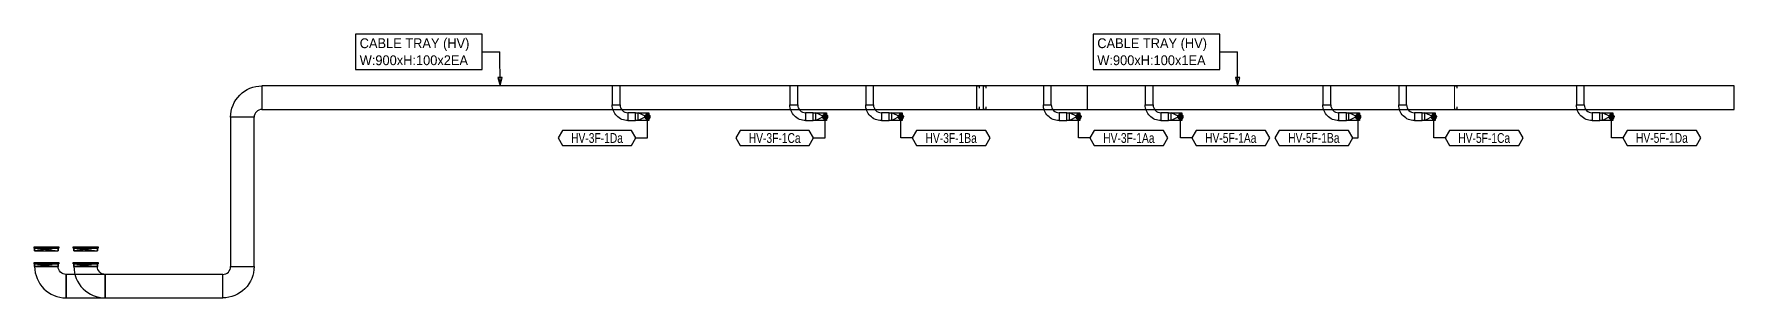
# Model space of a CAD drawing. Header units: millimetres. Extents: x 14100 to 374841, y -351975 to 881100.
# Drawn here: x 92829 to 157891, y 491605 to 501683 of the extents above; entities that cross this region are included whole.
import ezdxf
from ezdxf.enums import TextEntityAlignment as Align

# ---------------------------------------------------------------- set-up
doc = ezdxf.new("R2010")
doc.units = ezdxf.units.MM
doc.header["$LTSCALE"] = 150
for name, color, linetype in [('-----26 Electrical Cable Tray_HV_IT', 4, 'Continuous'), ('-----26 Electrical Cable Tray_HV_N', 30, 'Continuous'), ('-----26 Electrical Cable Tray_HV_UT A', 1, 'Continuous'), ('-----26 Electrical Cable Tray_HV_UT B', 71, 'Continuous'), ('-----29 주기', 1, 'Continuous'), ('-----30 Text', 2, 'Continuous'), ('-----99 Cable Schedule', 2, 'Continuous')]:
    doc.layers.add(name, color=color, linetype=linetype)
doc.styles.add('ELEC', font='')
doc.styles.get('ELEC').set_extended_font_data('Dotum')

# ---------------------------------------------------------------- blocks, each defined once
blk = doc.blocks.new('A$550585017316')
at = {"color": 0}
for p, q in [((400, 300), (0, 300)), ((0, 300), (0, 0)), ((0, 0), (400, 0)), ((500, 300), (400, 300)), ((400, 0), (500, 0)), ((500, 0), (500, 300))]:
    blk.add_line(p, q, dxfattribs=at)
at = {"color": 8}
for p, q in [((100, 0), (0, 300)), ((0, 0), (100, 300)), ((100, 150), (400, 300)), ((100, 300), (100, 0)), ((100, 150), (400, 0)), ((400, 0), (400, 300))]:
    blk.add_line(p, q, dxfattribs=at)
blk = doc.blocks.new('A$C9a0ab699')
h = blk.add_hatch(color=0)
edge = h.paths.add_edge_path()
edge.add_arc((64, 64), 64, 720, 1080, ccw=False)
at = {"color": 0}
blk.add_circle((64, 64), 64, dxfattribs=at)

msp = doc.modelspace()

# ---------------------------------------------------------------- linework, layer by layer
at = {"layer": '-----26 Electrical Cable Tray_HV_IT', "elevation": 0}
for points in [[(101554, 498805), (101554, 498805, 0.414214), (101254, 498505), (101254, 498505), (100354, 498505, -0.414214), (101554, 499705)], [(115258, 498980), (115258, 498980, 0.414214), (115558, 498680), (115558, 498680), (115558, 498380, -0.414214), (114958, 498980)], [(131758, 498980), (131758, 498980, 0.414214), (132058, 498680), (132058, 498680), (132058, 498380, -0.414214), (131458, 498980)], [(135658, 498980), (135658, 498980, 0.414214), (135958, 498680), (135958, 498680), (135958, 498380, -0.414214), (135358, 498980)], [(142458, 498980), (142458, 498980, 0.414214), (142758, 498680), (142758, 498680), (142758, 498380, -0.414214), (142158, 498980)], [(145358, 498980), (145358, 498980, 0.414214), (145658, 498680), (145658, 498680), (145658, 498380, -0.414214), (145058, 498980)], [(152158, 498980), (152158, 498980, 0.414214), (152458, 498680), (152458, 498680), (152458, 498380, -0.414214), (151858, 498980)], [(94054, 492505), (94054, 492505, -0.414214), (93754, 492805), (93754, 492805), (92854, 492805, 0.414214), (94054, 491605)], [(95554, 492505), (95554, 492505, -0.414214), (95254, 492805), (95254, 492805), (94354, 492805, 0.414214), (95554, 491605)], [(100054, 492505), (100054, 492505, 0.414214), (100354, 492805), (100354, 492805), (101254, 492805, -0.414214), (100054, 491605)]]:
    msp.add_lwpolyline(points, format="xyb", close=True, dxfattribs=at)
for points in [[(133154, 499705), (101554, 499705), (101554, 498805), (133154, 498805)], [(157891, 499705), (101554, 499705), (101554, 498805), (157891, 498805)], [(114958, 499705), (114958, 498980), (115258, 498980), (115258, 499705)], [(131458, 499705), (131458, 498980), (131758, 498980), (131758, 499705)], [(135358, 499705), (135358, 498980), (135658, 498980), (135658, 499705)], [(142158, 499705), (142158, 498980), (142458, 498980), (142458, 499705)], [(145058, 499705), (145058, 498980), (145358, 498980), (145358, 499705)], [(151858, 499705), (151858, 498980), (152158, 498980), (152158, 499705)], [(100354, 498505), (100354, 492805), (101254, 492805), (101254, 498505)], [(115854, 498680), (115558, 498680), (115558, 498380), (115854, 498380)], [(132354, 498680), (132058, 498680), (132058, 498380), (132354, 498380)], [(136254, 498680), (135958, 498680), (135958, 498380), (136254, 498380)], [(143054, 498680), (142758, 498680), (142758, 498380), (143054, 498380)], [(145954, 498680), (145658, 498680), (145658, 498380), (145954, 498380)], [(152754, 498680), (152458, 498680), (152458, 498380), (152754, 498380)], [(92854, 492905), (92854, 492805), (93754, 492805), (93754, 492905)], [(94354, 492905), (94354, 492805), (95254, 492805), (95254, 492905)], [(100054, 492505), (94054, 492505), (94054, 491605), (100054, 491605)], [(100054, 492505), (95554, 492505), (95554, 491605), (100054, 491605)]]:
    msp.add_lwpolyline(points, close=True, dxfattribs=at)
at = {"layer": '-----26 Electrical Cable Tray_HV_IT'}
for points in [[(121758, 499705), (121758, 498980), (122058, 498980), (122058, 499705)], [(124658, 499705), (124658, 498980), (124958, 498980), (124958, 499705)], [(122654, 498680), (122358, 498680), (122358, 498380), (122654, 498380)], [(125554, 498680), (125258, 498680), (125258, 498380), (125554, 498380)]]:
    msp.add_lwpolyline(points, close=True, dxfattribs=at)
at = {"layer": '-----26 Electrical Cable Tray_HV_IT', "ltscale": 7.5, "const_width": 50, "elevation": 0}
for points in [[(129007, 498905), (129007, 498805), (128907, 498805), (128907, 499705), (129007, 499705), (129007, 499605)], [(129267, 498905), (129267, 498805), (129167, 498805), (129167, 499705), (129267, 499705), (129267, 499605)], [(147294, 498905), (147294, 498805), (147194, 498805), (147194, 499705), (147294, 499705), (147294, 499605)]]:
    msp.add_lwpolyline(points, dxfattribs=at)
at = {"layer": '-----26 Electrical Cable Tray_HV_IT'}
for points in [[(122058, 498980), (122058, 498980, 0.414214), (122358, 498680), (122358, 498680), (122358, 498380, -0.414214), (121758, 498980)], [(124958, 498980), (124958, 498980, 0.414214), (125258, 498680), (125258, 498680), (125258, 498380, -0.414214), (124658, 498980)]]:
    msp.add_lwpolyline(points, format="xyb", close=True, dxfattribs=at)
at = {"layer": '-----26 Electrical Cable Tray_HV_IT', "elevation": 0}
for points in [[(93754, 492905), (92854, 492805)], [(92854, 492905), (93754, 492805)], [(95254, 492905), (94354, 492805)], [(94354, 492905), (95254, 492805)]]:
    msp.add_lwpolyline(points, dxfattribs=at)
at = {"layer": '-----26 Electrical Cable Tray_HV_N', "color": 1}
for p, q in [((109980, 501008), (110657, 501008)), ((138209, 501008), (138886, 501008))]:
    msp.add_line(p, q, dxfattribs=at)
at = {"layer": '-----26 Electrical Cable Tray_HV_N', "color": 1, "elevation": 0}
for points in [[(105134, 501683), (105134, 500333), (109980, 500333), (109980, 501683)], [(133363, 501683), (133363, 500333), (138209, 500333), (138209, 501683)]]:
    msp.add_lwpolyline(points, close=True, dxfattribs=at)
for points in [[(110665, 499705), (110745, 500025), (110585, 500025), (110665, 499705), (110657, 501008)], [(138894, 499705), (138974, 500025), (138814, 500025), (138894, 499705), (138886, 501008)]]:
    msp.add_lwpolyline(points, dxfattribs=at)
at = {"layer": '-----26 Electrical Cable Tray_HV_UT A', "elevation": 0}
msp.add_lwpolyline([(92854, 493505), (92854, 493405), (93754, 493405), (93754, 493505)], close=True, dxfattribs=at)
for points in [[(93754, 493505), (92854, 493405)], [(92854, 493505), (93754, 493405)]]:
    msp.add_lwpolyline(points, dxfattribs=at)
at = {"layer": '-----26 Electrical Cable Tray_HV_UT B', "elevation": 0}
msp.add_lwpolyline([(94354, 493505), (94354, 493405), (95254, 493405), (95254, 493505)], close=True, dxfattribs=at)
for points in [[(95254, 493505), (94354, 493405)], [(94354, 493505), (95254, 493405)]]:
    msp.add_lwpolyline(points, dxfattribs=at)
at = {"layer": '-----29 주기', "elevation": 0}
for points in [[(113053, 498003), (112887, 497714), (113053, 497425), (115699, 497425), (115866, 497714), (115699, 498003)], [(133408, 498003), (133241, 497714), (133408, 497425), (136054, 497425), (136221, 497714), (136054, 498003)], [(137308, 498003), (137141, 497714), (137308, 497425), (139954, 497425), (140121, 497714), (139954, 498003)], [(140489, 498003), (140322, 497714), (140489, 497425), (143135, 497425), (143301, 497714), (143135, 498003)], [(147008, 498003), (146841, 497714), (147008, 497425), (149654, 497425), (149821, 497714), (149654, 498003)], [(153808, 498003), (153641, 497714), (153808, 497425), (156454, 497425), (156621, 497714), (156454, 498003)]]:
    msp.add_lwpolyline(points, close=True, dxfattribs=at)
at = {"layer": '-----29 주기'}
for points in [[(119853, 498003), (119687, 497714), (119853, 497425), (122499, 497425), (122666, 497714), (122499, 498003)], [(126608, 498003), (126441, 497714), (126608, 497425), (129254, 497425), (129421, 497714), (129254, 498003)]]:
    msp.add_lwpolyline(points, close=True, dxfattribs=at)
at = {"layer": '-----99 Cable Schedule', "color": 1, "elevation": 0}
for points in [[(115866, 497714), (116304, 497714), (116304, 498530)], [(133241, 497714), (132804, 497714), (132804, 498530)], [(137141, 497714), (136704, 497714), (136704, 498530)], [(143301, 497714), (143504, 497714), (143504, 498530)], [(146841, 497714), (146404, 497714), (146404, 498530)], [(153641, 497714), (153204, 497714), (153204, 498530)]]:
    msp.add_lwpolyline(points, dxfattribs=at)
at = {"layer": '-----99 Cable Schedule', "color": 1}
for points in [[(122666, 497714), (123104, 497714), (123104, 498530)], [(126441, 497714), (126004, 497714), (126004, 498530)]]:
    msp.add_lwpolyline(points, dxfattribs=at)
at = {"color": 0, "elevation": 0}
for points in [[(92829, 493505), (92829, 493555), (93779, 493555), (93779, 493505), (92829, 493505)], [(92879, 493405), (92854, 493405), (92854, 493505), (93754, 493505), (93754, 493405), (93729, 493405)], [(94329, 493505), (94329, 493555), (95279, 493555), (95279, 493505), (94329, 493505)], [(94379, 493405), (94354, 493405), (94354, 493505), (95254, 493505), (95254, 493405), (95229, 493405)], [(92829, 492905), (92829, 492955), (93779, 492955), (93779, 492905), (92829, 492905)], [(92879, 492805), (92854, 492805), (92854, 492905), (93754, 492905), (93754, 492805), (93729, 492805)], [(94329, 492905), (94329, 492955), (95279, 492955), (95279, 492905), (94329, 492905)], [(94379, 492805), (94354, 492805), (94354, 492905), (95254, 492905), (95254, 492805), (95229, 492805)]]:
    msp.add_lwpolyline(points, dxfattribs=at)

# ---------------------------------------------------------------- block references
at = {"layer": '-----26 Electrical Cable Tray_HV_IT', "xscale": -1}
for p in [(116354, 498380), (123154, 498380), (126054, 498380), (132854, 498380), (136754, 498380), (143554, 498380), (146454, 498380), (153254, 498380)]:
    msp.add_blockref('A$550585017316', p, dxfattribs=at)
at = {"layer": '-----99 Cable Schedule', "color": 1, "xscale": 1.5, "yscale": 1.5, "zscale": 1.5, "rotation": 90.00000000000001}
for p in [(116400, 498434), (123200, 498434), (126100, 498434), (132900, 498434), (136800, 498434), (143600, 498434), (146500, 498434), (153300, 498434)]:
    msp.add_blockref('A$C9a0ab699', p, dxfattribs=at)

# ---------------------------------------------------------------- texts
at = {"layer": '-----26 Electrical Cable Tray_HV_IT', "style": 'ELEC'}
for s, p in [('CABLE TRAY (HV)', (105294, 501333)), ('CABLE TRAY (HV)', (133523, 501333)), ('W:900xH:100x2EA', (105294, 500683)), ('W:900xH:100x1EA', (133523, 500683))]:
    msp.add_text(s, height=375, dxfattribs=at).set_placement(p, align=Align.MIDDLE_LEFT)
at = {"layer": '-----30 Text', "linetype": 'Continuous', "style": 'ELEC', "width": 0.8}
for s, p in [('HV-3F-1Da', (114376, 497714)), ('HV-3F-1Ca', (121176, 497714)), ('HV-3F-1Ba', (127931, 497714)), ('HV-3F-1Aa', (134731, 497714)), ('HV-5F-1Aa', (138631, 497714)), ('HV-5F-1Ba', (141812, 497714)), ('HV-5F-1Ca', (148331, 497714)), ('HV-5F-1Da', (155131, 497714))]:
    msp.add_text(s, height=375, dxfattribs=at).set_placement(p, align=Align.MIDDLE)
at = {"color": 0, "style": 'ELEC', "width": 0.7}
for p in [(93327, 493451), (94827, 493451)]:
    msp.add_text('HV 트레이-UT', height=50, dxfattribs=at).set_placement(p, align=Align.MIDDLE_CENTER)

doc.saveas('drawing.dxf')
